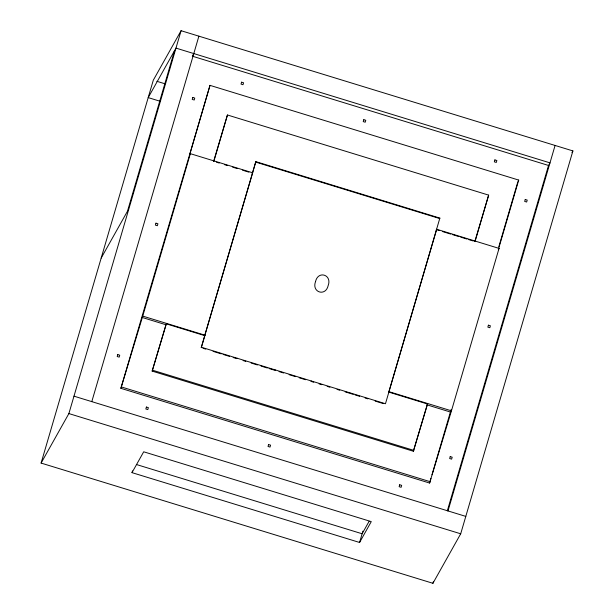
<?xml version="1.0" encoding="UTF-8"?>
<svg xmlns="http://www.w3.org/2000/svg" width="614" height="614" viewBox="0 0 614 614"><rect width="100%" height="100%" fill="white"/><g stroke="black" fill="none" stroke-linecap="round" stroke-linejoin="round"><path stroke-width="0.92" d="M41.1 463.079L153.3 80.204L181.076 30.7L572.9 150.921L460.7 533.796L432.924 583.3L41.1 463.079L68.883 413.575L181.076 30.7M174.514 50.709L127.482 211.208L101.164 258.103M91.793 401.633L198.89 36.165M499.044 248.394L451.444 410.827L429.585 483.041L120.874 388.324L210.003 85.361L518.707 180.079L498.315 249.698L499.044 248.394L436.707 229.268L436.216 230.135M120.874 388.324L142.74 316.103L190.34 153.669L252.669 172.795L204.585 336.096M210.003 85.361L189.603 154.974L190.34 153.669M388.862 392.131L427.451 403.974L413.368 451.252L152.157 371.102L166.486 323.386M213.618 161.352L227.441 114.987L488.652 195.129L475.052 241.54L475.297 241.11M152.157 371.102L166.24 323.824L204.83 335.666L201.43 347.263L201.185 347.701L255.831 161.628L439.862 218.1L385.462 403.736L201.43 347.263M213.841 161.39L227.441 114.987M132.002 472.642L143.699 451.797L371.27 521.624L359.574 542.469L132.002 472.642L132.509 470.9M252.431 173.232L255.831 161.628M388.624 392.569L436.707 229.268M359.574 542.469L362.882 531.156M413.368 451.252L427.697 403.536M474.829 241.502L488.652 195.129M429.585 483.041L430.928 478.444M432.01 474.768L451.144 409.469M498.844 246.682L517.709 182.304M447.337 510.779L548.525 165.465L549.99 162.863L175.98 48.107L148.197 97.603L159.778 101.157M447.99 510.925L555.087 145.457M432.924 583.3L433.461 581.458M193.786 53.571L192.328 56.173L548.525 165.465M252.185 173.67L252.669 172.795M236.804 358.63L237.05 358.192M275.64 370.035L275.394 370.472L269.109 368.546M311.26 380.964L311.014 381.401L313.708 382.223M439.862 218.1L439.616 218.53L255.585 162.065M349.842 392.806L349.604 393.236L345.114 391.862M517.978 181.383L518.707 180.079M571.972 152.571L572.9 150.921M369.137 521.263L362.122 533.766L136.377 464.499M156.862 81.294L164.874 83.757M216.535 162.219L219.221 163.048M224.609 164.698L227.303 165.527M232.683 167.177L237.173 168.551M242.553 170.201L248.839 172.135M436.462 229.697L439.156 230.526M442.748 231.631L450.822 234.103M452.618 234.655L458.896 236.582M460.692 237.134L466.978 239.061M468.774 239.613L473.256 240.987M142.74 316.103L205.076 335.229M389.107 391.701L451.444 410.827M142.003 317.407L165.757 324.691M426.968 404.841L450.714 412.124M203.011 348.261L205.751 349.105M213.058 351.346L221.278 353.864M223.105 354.424L229.498 356.389M233.151 357.509L235.891 358.353M243.09 360.556L245.777 361.385M251.164 363.035L257.443 364.962M261.034 366.067L267.32 367.993M279.048 371.593L283.614 372.99M289.094 374.67L295.488 376.635M299.141 377.756L305.534 379.721M319.088 383.88L321.782 384.702M327.17 386.359L329.856 387.181M337.04 389.383L339.734 390.212M350.517 393.52L353.257 394.357M355.084 394.917L359.651 396.322M365.13 398.002L367.87 398.847M375.177 401.088L383.397 403.605M152.64 370.234L413.851 450.384M121.61 387.02L430.314 481.744M73.979 396.168L465.803 516.397M68.883 413.575L460.7 533.796M315.527 281.619C311.444 292.41 325.673 296.946 328.183 285.502C332.266 274.711 318.037 270.175 315.527 281.619M155.956 223.174L155.388 225.108L157.368 225.714L157.928 223.78L155.956 223.174M192.781 97.48L192.22 99.414L194.201 100.021L194.761 98.086L192.781 97.48M117.765 354.593L117.197 356.527L119.177 357.133L119.738 355.199L117.765 354.593M146.401 407.044L145.833 408.978L147.813 409.584L148.381 407.65L146.401 407.044M241.594 82.176L241.026 84.11L243.006 84.717L243.574 82.783L241.594 82.176M268.594 444.536L268.026 446.47L270.007 447.076L270.574 445.142L268.594 444.536M363.795 119.676L363.227 121.603L365.207 122.217L365.767 120.283L363.795 119.676M399.699 484.761L399.131 486.695L401.111 487.301L401.671 485.367L399.699 484.761M494.892 159.901L494.324 161.835L496.304 162.441L496.872 160.507L494.892 159.901M488.406 325.182L487.838 327.116L489.819 327.722L490.386 325.788L488.406 325.182M525.239 199.489L524.671 201.423L526.651 202.029L527.219 200.095L525.239 199.489M450.216 456.601L449.648 458.535L451.628 459.142L452.196 457.207L450.216 456.601"/></g></svg>
